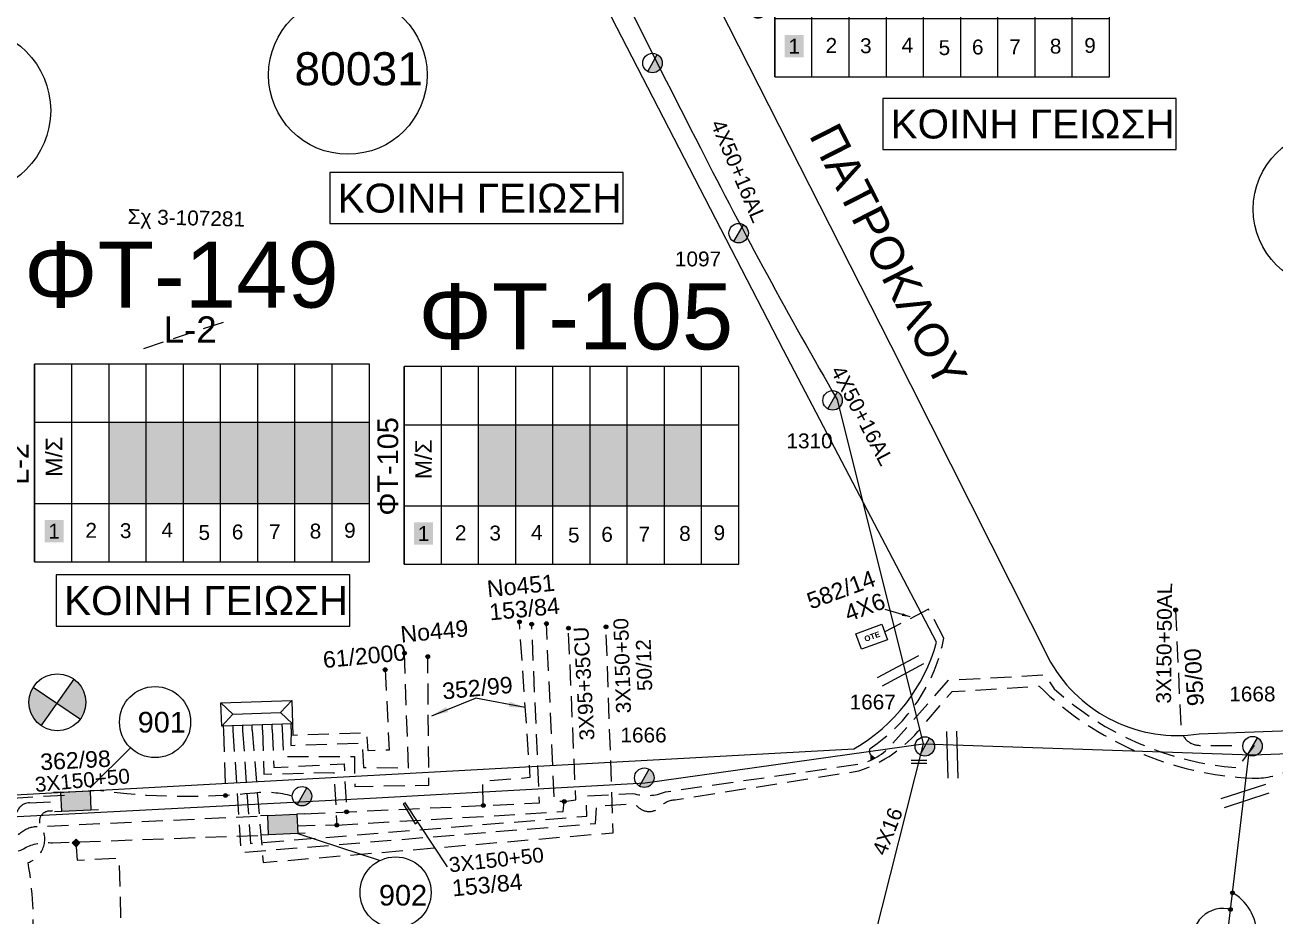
# Model space of a CAD drawing. Header units: millimetres. Extents: x 5010 to 7184, y -101 to 935.
# Drawn here: x 6758.4 to 6909.7, y 412.9 to 520.7 of the extents above; entities that cross this region are included whole.
import ezdxf
from ezdxf.enums import TextEntityAlignment as Align

# ---------------------------------------------------------------- set-up
doc = ezdxf.new("R2010")
doc.units = ezdxf.units.MM
doc.linetypes.add('DASHED', pattern=[19.05, 12.7, -6.35])
for name, color, linetype in [('Link Box 4 Διευθύνσεων', 7, 'Continuous'), ('Pillar OTE', 7, 'Continuous'), ('Ασφαλειοκιβώτια Χ.Τ 9 αναχωρήσεων', 7, 'Continuous'), ('Γέφυρες Εναερίου Δικτύου', 7, 'Continuous'), ('Γυμνά εναέρια ΧΤ και ΦΟΠ (3Φ)   4x50+16AL', 7, 'Continuous'), ('Εναέρια παροχή ΧΤ 4x16', 7, 'SYN_LINE'), ('Επιγραφές - Σχήματα', 7, 'Continuous'), ('Καλώδια ΧΤ   3x150+50AL', 7, 'DASHED'), ('Καλώδια ΧΤ   3x150+50CU', 7, 'DASHED'), ('Καλώδια ΧΤ   3x150AL+50CU', 7, 'DASHED'), ('Καλώδια ΧΤ   3x95+35CU', 7, 'DASHED'), ('Μηχανική τομή', 7, 'Continuous'), ('Στύλος ΦΜ', 7, 'Continuous'), ('Στύλος ΦΜ @ 1', 7, 'Continuous'), ('Συνδέσεις', 7, 'Continuous'), ('Τομή', 7, 'Continuous'), ('Υποσταθμός πόλεως', 7, 'Continuous'), ('Υπόβαθρο ΔΕΗ', 7, 'Continuous'), ('Υπόγεια καλώδια Παροχών ΧΤ   4x6', 7, 'DASHED')]:
    doc.layers.add(name, color=color, linetype=linetype)
doc.styles.get("Standard").update_dxf_attribs({"font": 'arial.ttf'})
doc.linetypes.add('SYN_LINE', pattern='A,0.5,-0.0001,["/\\/\\/\\/",Standard,S=0.1,R=0,X=0,Y=-0.05],-0.25', length=0.7501)
doc.dimstyles.new('ISO-25', dxfattribs={"dimtxt": 2.5, "dimasz": 2.5, "dimexe": 1.25, "dimexo": 0.625, "dimtad": 1, "dimtxsty": 'Standard', "dimcen": 2.5, "dimaunit": 2, "dimazin": 0, "dimtfac": 1, "dimtmove": 0, "dimatfit": 3, "dimfxl": 1, "dimarcsym": 0})

# ---------------------------------------------------------------- blocks, each defined once
blk = doc.blocks.new('ΑΣΦΑΛΕΙΟΚΙΒΩΤΙΟ ΥΠΟΣΤΑΘΜΟΥ 9 ΑΝΑΧΩΡΗΣΕΩΝ')
at = {"layer": 'Ασφαλειοκιβώτια Χ.Τ 9 αναχωρήσεων', "ltscale": 40}
for p, q in [((-23.8, 40.36), (24.02, 40.36)), ((-9.72, 40.36), (-9.72, -40.64)), ((9.94, 40.36), (9.94, -40.64)), ((-23.8, 31.36), (24.02, 31.36)), ((-23.8, 22.36), (24.02, 22.36)), ((-23.8, 13.36), (24.02, 13.36)), ((-23.8, 4.36), (24.02, 4.36)), ((-23.8, -4.64), (24.02, -4.64)), ((-23.8, -13.64), (24.02, -13.64)), ((-23.8, -22.64), (24.02, -22.64)), ((-23.8, -31.64), (24.02, -31.64))]:
    blk.add_line(p, q, dxfattribs=at)
at = {"layer": 'Ασφαλειοκιβώτια Χ.Τ 9 αναχωρήσεων'}
blk.add_lwpolyline([(-23.8, -40.64), (24.02, -40.64), (24.02, 40.36), (-23.8, 40.36)], close=True, dxfattribs=at)
for s, p in [('1', (-18.22, 37.06)), ('2', (-18.02, 28.07)), ('3', (-18.09, 19.73)), ('4', (-17.94, 9.66)), ('5', (-18.55, 0.71)), ('6', (-18.4, -7.35)), ('7', (-18.34, -16.37)), ('8', (-18.19, -26.2)), ('9', (-18.02, -34.53))]:
    blk.add_text(s, height=3.6, rotation=270, dxfattribs=at).set_placement(p)
at = {"layer": 'Ασφαλειοκιβώτια Χ.Τ 9 αναχωρήσεων', "ltscale": 40}
for tag, height, p in [('ΟΝΟΜΑ', 5, (-0.16, 44.31)), ('ΚΕΙΜΕΝΟ 1', 2, (17.06, 35.59)), ('ΚΕΙΜΕΝΟ 2', 2, (17.06, 26.88)), ('ΚΕΙΜΕΝΟ 3', 2, (17.06, 17.69)), ('ΚΕΙΜΕΝΟ 4', 2, (17.06, 8.71)), ('ΚΕΙΜΕΝΟ 5', 2, (17.06, -0.13)), ('ΚΕΙΜΕΝΟ 6', 2, (17.06, -9.05)), ('ΚΕΙΜΕΝΟ 7', 2, (17.06, -18.13)), ('ΚΕΙΜΕΝΟ 8', 2, (17.06, -26.85)), ('ΚΕΙΜΕΝΟ 9', 2, (17.06, -35.99)), ('ΣΧ', 2, (-0.1, -42.64))]:
    blk.add_attdef(tag, text='', height=height, dxfattribs=at).set_placement(p, align=Align.MIDDLE_CENTER)
blk = doc.blocks.new('LINK BOX 4 ΑΝΑΧΩΡΗΣΕΩΝ')
at = {"layer": 'Link Box 4 Διευθύνσεων', "ltscale": 40}
blk.add_hatch(color=256, dxfattribs=at).paths.add_polyline_path([(-3.54, 0), (-3.54, -4.67), (3.54, -4.67), (3.54, 0)])
for p, q in [((-3.54, 0), (-5.33, 0)), ((5.33, 0), (3.54, 0)), ((-3.54, -4.67), (-5.33, -4.67)), ((5.33, -4.67), (3.54, -4.67))]:
    blk.add_line(p, q, dxfattribs=at)
blk.add_lwpolyline([(-3.54, -4.67), (-3.54, 0), (3.54, 0), (3.54, -4.67)], close=True, dxfattribs=at)
blk = doc.blocks.new('ΥΠΟΣΤΑΘΜΟΣ ΠΟΛΕΩΣ 8 ΑΝΑΧΩΡΗΣΕΩΝ')
at = {"layer": 'Υποσταθμός πόλεως', "linetype": 'Continuous', "ltscale": 40}
for p, q in [((-8.18, -2.82), (-8.18, -4)), ((-5.9, -2.82), (-5.9, -4)), ((-3.55, -2.82), (-3.55, -4)), ((-1.28, -2.82), (-1.28, -4)), ((1.23, -2.82), (1.23, -4)), ((3.56, -2.82), (3.56, -4)), ((6.03, -2.82), (6.03, -4)), ((8.16, -2.82), (8.16, -4))]:
    blk.add_line(p, q, dxfattribs=at)
blk.add_lwpolyline([(-8.57, 2.82), (8.57, 2.82), (8.57, -2.82), (-8.57, -2.82)], close=True, dxfattribs=at)
for points in [[(-5.75, 0), (-8.57, 2.82)], [(5.75, 0), (8.57, 2.82)], [(-8.57, -2.82), (-5.75, 0)], [(-5.75, 0), (5.75, 0)], [(8.57, -2.82), (5.75, 0)]]:
    blk.add_lwpolyline(points, dxfattribs=at)
at = {"layer": 'Υποσταθμός πόλεως', "linetype": 'SYN_LINE', "ltscale": 40, "flags": 1}
for tag, p in [('ΜΕΤΑΣΧΗΜΑΤΙΣΜΟΣ', (9.59, 1.44)), ('ΙΣΧΥΣ', (9.57, -1.35)), ('ΑΡΙΘΜΟΣ', (9.69, -4.07))]:
    blk.add_attdef(tag, p, '', height=1.8, dxfattribs=at)
blk = doc.blocks.new('ΥΠΑΡΧΩΝ ΤΣΙΜΕΝΤΕΝΙΟΣ ΣΤΥΛΟΣ')
at = {"layer": 'Στύλος ΦΜ'}
blk.add_hatch(color=256, dxfattribs=at).paths.add_polyline_path([(-1.29, -2.28, 0.574793), (2.62, 0, 0.268822), (1.3, 2.27)])
blk.add_line((-1.29, -2.28), (1.3, 2.27), dxfattribs=at)
blk.add_circle((0, 0), 2.62, dxfattribs=at)
at = {"layer": 'Στύλος ΦΜ', "flags": 4}
for tag, p in [('ΑΡΙΘΜΟΣ', (-4.68, 8.05)), ('ΤΥΠΟΣ', (-4.91, 3.03))]:
    blk.add_attdef(tag, p, '', height=4, dxfattribs=at)
blk = doc.blocks.new('ΤΟΜΗ')
at = {"layer": 'Τομή', "ltscale": 40}
for p, q in [((-5.68, 0), (5.68, 0)), ((5.68, -2.33), (-5.68, -2.33))]:
    blk.add_line(p, q, dxfattribs=at)
blk = doc.blocks.new('_ΣΥΝΔΕΣΗ')
at = {"layer": 'Συνδέσεις', "linetype": 'SYN_LINE', "ltscale": 40}
blk.add_hatch(color=256, dxfattribs=at).paths.add_polyline_path([(0.5, -0.01, 1), (-0.5, -0.01, 1)])
at = {"layer": 'Συνδέσεις'}
blk.add_circle((0, -0.01), 0.5, dxfattribs=at)
blk = doc.blocks.new('ΜΗΧΑΝΙΚΗ ΤΟΜΗ')
at = {"layer": 'Μηχανική τομή', "ltscale": 40}
for p, q in [((-1.89, 0.78), (1.89, 0.78)), ((1.89, 0), (-1.89, 0))]:
    blk.add_line(p, q, dxfattribs=at)
blk = doc.blocks.new('TSONTA XT1')
at = {"ltscale": 40}
h = blk.add_hatch(color=256, dxfattribs=at)
h.dxf.hatch_style = 1
h.paths.add_polyline_path([(595.96, 2487.66), (597.07, 2488.77), (595.96, 2489.87), (594.85, 2488.77)])
blk.add_lwpolyline([(594.85, 2488.77), (595.96, 2489.87), (597.07, 2488.77), (595.96, 2487.66)], close=True, dxfattribs=at)
blk = doc.blocks.new('PILLAR ΟΤΕ')
at = {"layer": 'Pillar OTE', "ltscale": 40}
blk.add_lwpolyline([(-3.31, 2.02), (3.39, 2.02), (3.39, -1.99), (-3.31, -1.99)], close=True, dxfattribs=at)
at = {"layer": 'Pillar OTE', "insert": (-1.81, 0.71), "char_height": 1.3575, "width": 109.961, "attachment_point": 1}
blk.add_mtext('{\\fArial|b1|i0|c161|p34;OTE}', dxfattribs=at)

msp = doc.modelspace()

# ---------------------------------------------------------------- hatches: boundary and pattern name
at = {"linetype": 'Continuous', "ltscale": 0.05}
h = msp.add_hatch(color=27, dxfattribs=at)
h.dxf.hatch_style = 1
h.paths.add_polyline_path([(6805.47, 457.82), (6807.77, 457.82), (6807.77, 460.53), (6805.47, 460.53)])
at = {"layer": 'Pillar OTE', "ltscale": 40}
h = msp.add_hatch(color=256, dxfattribs=at)
h.dxf.hatch_style = 1
h.paths.add_polyline_path([(6861.23, 431.99), (6860.79, 432.35), (6860.79, 431.77)])
at = {"layer": 'Ασφαλειοκιβώτια Χ.Τ 9 αναχωρήσεων'}
for color, points in [(1, [(6850.33, 516.8), (6852.63, 516.8), (6852.63, 519.51), (6850.33, 519.51)]), (173, [(6768.57, 472.64), (6768.57, 462.81), (6773.07, 462.81), (6773.07, 472.64)]), (6, [(6773.07, 472.64), (6773.07, 462.81), (6777.57, 462.81), (6777.57, 472.64)]), (27, [(6777.57, 472.64), (6777.57, 462.81), (6782.07, 462.81), (6782.07, 472.64)]), (1, [(6782.07, 472.64), (6782.07, 462.81), (6786.57, 462.81), (6786.57, 472.64)]), (133, [(6786.57, 472.64), (6786.57, 462.81), (6791.07, 462.81), (6791.07, 472.64)]), (151, [(6791.07, 472.64), (6791.07, 462.81), (6795.57, 462.81), (6795.57, 472.64)]), (30, [(6795.57, 472.64), (6795.57, 462.81), (6800.07, 462.81), (6800.07, 472.64)]), (62, [(6813.27, 472.35), (6813.27, 462.52), (6817.77, 462.52), (6817.77, 472.35)]), (151, [(6817.77, 472.35), (6817.77, 462.52), (6822.27, 462.52), (6822.27, 472.35)]), (2, [(6822.27, 472.35), (6822.27, 462.52), (6826.77, 462.52), (6826.77, 472.35)]), (6, [(6826.77, 472.35), (6826.77, 462.52), (6831.27, 462.52), (6831.27, 472.35)]), (133, [(6831.27, 472.35), (6831.27, 462.52), (6835.77, 462.52), (6835.77, 472.35)]), (1, [(6835.77, 472.35), (6835.77, 462.52), (6840.27, 462.52), (6840.27, 472.35)]), (85, [(6760.77, 458.11), (6763.07, 458.11), (6763.07, 460.82), (6760.77, 460.82)]), (30, [(6805.47, 457.82), (6807.77, 457.82), (6807.77, 460.53), (6805.47, 460.53)])]:
    msp.add_hatch(color=color, dxfattribs=at).paths.add_polyline_path(points)
at = {"layer": 'Επιγραφές - Σχήματα'}
h = msp.add_hatch(color=1, dxfattribs=at)
h.paths.add_polyline_path([(6764.36, 441.54), (6762.28, 438.63), (6765.11, 436.71, 0.158648), (6765.77, 438.75, 0.239646)])
h.paths.add_polyline_path([(6762.28, 438.63), (6759.4, 440.58, 0.140748), (6758.87, 438.75, 0.245453), (6760.35, 435.91)])

# ---------------------------------------------------------------- linework, layer by layer
at = {"layer": 'Pillar OTE', "ltscale": 40}
msp.add_lwpolyline([(6860.79, 431.77), (6860.79, 432.35), (6861.23, 431.99), (6860.79, 431.77)], dxfattribs=at)
at = {"layer": 'Γέφυρες Εναερίου Δικτύου', "color": 7, "linetype": 'DASHED', "ltscale": 0.2}
msp.add_line((6790.77, 436.14), (6790.81, 434.75), dxfattribs=at)
at = {"layer": 'Γέφυρες Εναερίου Δικτύου', "color": 133, "linetype": 'DASHED', "ltscale": 0.2, "flags": 128}
for points in [[(6813.86, 426.26), (6813.8, 429.2), (6819.53, 429.67), (6818.23, 448.47)], [(6788.29, 435.47), (6788.51, 430.86), (6797.01, 431.29), (6797.32, 425.48)]]:
    msp.add_lwpolyline(points, dxfattribs=at)
at = {"layer": 'Γέφυρες Εναερίου Δικτύου', "color": 2, "linetype": 'DASHED', "ltscale": 0.2, "flags": 128}
msp.add_lwpolyline([(6790.59, 435.54), (6790.57, 433.53), (6799.21, 433.82), (6799.35, 430.86), (6804.8, 430.82), (6804.32, 444.7)], dxfattribs=at)
at = {"layer": 'Γέφυρες Εναερίου Δικτύου', "color": 1, "linetype": 'DASHED', "ltscale": 0.2, "flags": 128}
msp.add_lwpolyline([(6789.52, 435.51), (6789.66, 432.2), (6798.26, 432.2), (6798.3, 428.57), (6807.28, 428.72), (6807.14, 444.27)], dxfattribs=at)
at = {"layer": 'Γέφυρες Εναερίου Δικτύου', "color": 7, "linetype": 'DASHED', "ltscale": 0.2, "flags": 128}
msp.add_lwpolyline([(6801.98, 442.7), (6802.46, 432.96), (6799.93, 432.87), (6799.78, 435.02), (6790.81, 434.75)], dxfattribs=at)
at = {"layer": 'Γέφυρες Εναερίου Δικτύου', "color": 30, "linetype": 'DASHED', "ltscale": 0.2, "flags": 128}
msp.add_lwpolyline([(6782.42, 435.28), (6782.66, 427.48)], dxfattribs=at)
at = {"layer": 'Γέφυρες Εναερίου Δικτύου', "color": 6, "linetype": 'DASHED', "ltscale": 0.2, "flags": 128}
msp.add_lwpolyline([(6787.12, 435.43), (6787.32, 430.05), (6795.77, 430.26), (6796.14, 423.89), (6791.38, 423.77)], dxfattribs=at)
at = {"layer": 'Γέφυρες Εναερίου Δικτύου', "color": 30, "linetype": 'DASHED', "ltscale": 0.2, "flags": 128}
msp.add_lwpolyline([(6790.72, 427.4, 0.093678), (6786.21, 427.77, -0.061014), (6767.18, 428.08, 73.580619)], format="xyb", dxfattribs=at)
at = {"layer": 'Γέφυρες Εναερίου Δικτύου', "color": 27, "linetype": 'DASHED', "ltscale": 0.2, "flags": 128}
msp.add_lwpolyline([(6767.9, 404.15, 0.280324), (6768.66, 408.66, 0.291078), (6766.99, 409.54), (6759.31, 409.17, 0.060079), (6758.77, 419.36, 0.480847), (6760.36, 423.74, -0.749581), (6761.96, 425.5, -4.060911)], format="xyb", dxfattribs=at)
at = {"layer": 'Γυμνά εναέρια ΧΤ και ΦΟΠ (3Φ)   4x50+16AL', "color": 1, "flags": 128}
msp.add_lwpolyline([(6814.23, 545.82), (6819.55, 544.65, -0.229998), (6821.46, 543.16, 0.003991), (6840.12, 505.85, 0.012738), (6856.66, 475.4), (6867.08, 433.71)], format="xyb", dxfattribs=at)
at = {"layer": 'Γυμνά εναέρια ΧΤ και ΦΟΠ (3Φ)   4x50+16AL', "color": 62, "flags": 128}
msp.add_lwpolyline([(6867.08, 433.71), (6906.91, 432.41), (6974.19, 434.81), (7010.63, 437.27)], dxfattribs=at)
at = {"layer": 'Γυμνά εναέρια ΧΤ και ΦΟΠ (3Φ)   4x50+16AL', "color": 2, "linetype": 'Continuous', "flags": 128}
msp.add_lwpolyline([(6906.46, 432.37), (6903.88, 410.57), (6905.09, 366.79), (6906.55, 333.31)], dxfattribs=at)
at = {"layer": 'Εναέρια παροχή ΧΤ 4x16', "color": 27, "linetype": 'Continuous', "flags": 128}
msp.add_lwpolyline([(6756.74, 424.9), (6800.95, 427.18), (6833.46, 429.02), (6867.08, 433.71), (6861.08, 409.92)], dxfattribs=at)
at = {"layer": 'Επιγραφές - Σχήματα', "linetype": 'Continuous', "ltscale": 0.2}
for p, q in [((6766.27, 428.41), (6771.15, 433.22)), ((6791.42, 422.87), (6801.38, 419.62))]:
    msp.add_line(p, q, dxfattribs=at)
at = {"layer": 'Επιγραφές - Σχήματα', "color": 190}
for points in [[(6862.2, 505.67), (6897.71, 505.67), (6897.71, 511.84), (6862.2, 511.84)], [(6795.28, 496.7), (6830.79, 496.7), (6830.79, 502.87), (6795.28, 502.87)], [(6762.18, 447.98), (6797.69, 447.98), (6797.69, 454.16), (6762.18, 454.16)]]:
    msp.add_lwpolyline(points, close=True, dxfattribs=at)
at = {"layer": 'Επιγραφές - Σχήματα', "color": 1}
for points in [[(6759.4, 440.58), (6765.11, 436.71)], [(6760.35, 435.91), (6764.36, 441.54)]]:
    msp.add_lwpolyline(points, dxfattribs=at)
at = {"layer": 'Επιγραφές - Σχήματα', "linetype": 'Continuous', "ltscale": 0.2}
msp.add_lwpolyline([(6809.52, 418.82), (6804.4, 426.58), (6804.16, 426.45), (6805.61, 424.05), (6805.93, 424.27)], dxfattribs=at)
for centre, radius in [((6797.47, 514.68), 9.6), ((6916.62, 498.44), 9.6), ((6774.14, 436.35), 4.3), ((6803.24, 415.74), 4.3)]:
    msp.add_circle(centre, radius, dxfattribs=at)
at = {"layer": 'Επιγραφές - Σχήματα', "color": 202}
msp.add_circle((6751.42, 510.37), 10.09, dxfattribs=at)
at = {"layer": 'Επιγραφές - Σχήματα', "color": 1}
msp.add_circle((6762.32, 438.75), 3.45, dxfattribs=at)
at = {"layer": 'Επιγραφές - Σχήματα', "linetype": 'Continuous', "ltscale": 0.2}
for centre, radius, start, end in [((6901.7, 410.71), 5.72, 294.0869, 62.5296), ((6903.36, 410.15), 3.66, 73.3077, 254.705)]:
    msp.add_arc(centre, radius, start, end, dxfattribs=at)
at = {"layer": 'Καλώδια ΧΤ   3x150+50AL', "color": 151, "linetype": 'DASHED', "ltscale": 0.2, "flags": 128}
for points in [[(6897.62, 449.92), (6898.26, 435.72, 0.414357), (6900.64, 433.54), (6905.77, 433.54)], [(6784.74, 435.35), (6785.68, 421.66), (6826.37, 424.97), (6826.32, 427.42), (6831.96, 427.72, 0.17183), (6835.89, 427.91), (6858.88, 431.21, 0.178244), (6863.18, 433.53), (6870.16, 441.42), (6881.81, 442.07), (6882.94, 440.38, 0.166459), (6905.06, 430.84)]]:
    msp.add_lwpolyline(points, format="xyb", dxfattribs=at)
at = {"layer": 'Καλώδια ΧΤ   3x150+50AL', "color": 27, "linetype": 'DASHED', "ltscale": 0.2, "flags": 128}
msp.add_lwpolyline([(6785.87, 435.39), (6787.23, 419.37), (6829.58, 422.96), (6828.71, 447.9)], dxfattribs=at)
at = {"layer": 'Καλώδια ΧΤ   3x150+50AL', "color": 6, "linetype": 'DASHED', "ltscale": 0.2, "flags": 128}
msp.add_lwpolyline([(6796.14, 423.89), (6823.53, 425.52), (6823.66, 426.76), (6822.47, 426.71), (6821.5, 448.27)], dxfattribs=at)
at = {"layer": 'Καλώδια ΧΤ   3x150+50AL', "color": 62, "linetype": 'DASHED', "ltscale": 0.2, "flags": 128}
for points in [[(6783.56, 435.32), (6784.55, 420.57), (6827.43, 424.08), (6827.58, 426.21), (6831.51, 426.46, -0.208767), (6832.6, 426.06, 0.420678), (6835.34, 426.16, -0.204945), (6837.08, 426.96), (6859.31, 430.45, 0.138726), (6866.83, 435.65), (6870.6, 440.06), (6881.1, 440.7)], [(6906.89, 429.57, 0.118647), (6911.19, 430.44, -0.19205), (6913.89, 431.16), (6941.77, 432.44, 0.191233), (6944.23, 433.55), (6945.82, 435.62)]]:
    msp.add_lwpolyline(points, format="xyb", dxfattribs=at)
at = {"layer": 'Καλώδια ΧΤ   3x150+50AL', "color": 151, "linetype": 'DASHED', "ltscale": 0.2, "flags": 128}
msp.add_lwpolyline([(6907, 433.54), (6907.14, 433.54), (6905.06, 430.84)], dxfattribs=at)
at = {"layer": 'Καλώδια ΧΤ   3x150+50AL', "color": 62, "linetype": 'DASHED', "ltscale": 0.2}
msp.add_arc((6908.67, 469.14), 39.61, 225.8889, 267.4315, dxfattribs=at)
at = {"layer": 'Καλώδια ΧΤ   3x150+50CU', "color": 27, "linetype": 'DASHED', "ltscale": 0.2}
msp.add_line((6758.96, 426.58), (6762.8, 426.74), dxfattribs=at)
at = {"layer": 'Καλώδια ΧΤ   3x150+50CU', "color": 1, "linetype": 'DASHED', "ltscale": 0.2, "flags": 128}
msp.add_lwpolyline([(6732.24, 464.51), (6737.05, 454.08, 0.178329), (6738.03, 453.06, -0.181029), (6738.81, 452.24), (6752.17, 427.16, 0.782738), (6758.55, 421.23, -0.131168), (6761.72, 421.74), (6786.99, 422.66)], format="xyb", dxfattribs=at)
at = {"layer": 'Καλώδια ΧΤ   3x150+50CU', "color": 27, "linetype": 'DASHED', "ltscale": 0.2, "flags": 128}
msp.add_lwpolyline([(6763.17, 427.48), (6756.92, 427.11), (6742.5, 455.06)], dxfattribs=at)
at = {"layer": 'Καλώδια ΧΤ   3x150+50CU', "color": 133, "linetype": 'DASHED', "ltscale": 0.2, "flags": 128}
msp.add_lwpolyline([(6792.2, 425.24), (6820.66, 426.58), (6819.71, 448.2)], dxfattribs=at)
at = {"layer": 'Καλώδια ΧΤ   3x150+50CU', "color": 85, "linetype": 'DASHED', "ltscale": 0.2, "flags": 128}
msp.add_lwpolyline([(6757.6, 422.72, -0.173), (6759.56, 423.7), (6786.88, 424.99)], format="xyb", dxfattribs=at)
at = {"layer": 'Καλώδια ΧΤ   3x150+50CU', "color": 1, "linetype": 'DASHED', "ltscale": 0.2, "flags": 128}
msp.add_lwpolyline([(6764.58, 421.27), (6764.7, 419.63), (6769.76, 419.91), (6770.14, 407.06)], dxfattribs=at)
at = {"layer": 'Καλώδια ΧΤ   3x150+50CU', "color": 27, "linetype": 'DASHED', "ltscale": 0.2}
msp.add_arc((6759.03, 424.85), 1.74, 92.2863, 177.3698, dxfattribs=at)
at = {"layer": 'Καλώδια ΧΤ   3x95+35CU', "color": 6, "linetype": 'DASHED', "ltscale": 0.2, "flags": 128}
msp.add_lwpolyline([(6823.66, 426.76), (6825.05, 426.95), (6824.16, 447.72)], dxfattribs=at)
at = {"layer": 'Υπόβαθρο ΔΕΗ', "flags": 128}
for points in [[(6956.94, 517.1), (6932.27, 571.29), (6832.6, 551.72), (6831.28, 544.75), (6863.14, 482), (6882.49, 443.62, 0.308277), (6900.47, 434.92), (6981.21, 437.87), (7038.98, 439.69)], [(6956.94, 517.1), (6932.27, 571.29), (6832.6, 551.72), (6831.28, 544.75), (6863.14, 482), (6882.49, 443.62, 0.308277), (6900.47, 434.92), (6981.21, 437.87), (7038.98, 439.69)], [(6707.67, 527.88), (6713.53, 511.65), (6757.23, 427.56), (6858.69, 433.1, 0.197116), (6868.71, 446.03), (6850.2, 481.38), (6818.63, 542.48), (6802.69, 546.69), (6707.67, 527.88)], [(6707.67, 527.88), (6713.53, 511.65), (6757.23, 427.56), (6858.69, 433.1, 0.197116), (6868.71, 446.03), (6850.2, 481.38), (6818.63, 542.48), (6802.69, 546.69), (6707.67, 527.88)]]:
    msp.add_lwpolyline(points, format="xyb", dxfattribs=at)
at = {"layer": 'Υπόγεια καλώδια Παροχών ΧΤ   4x6', "color": 1, "linetype": 'DASHED', "ltscale": 0.2}
msp.add_line((6772.77, 481.57), (6782.75, 484.89), dxfattribs=at)
at = {"layer": 'Υπόγεια καλώδια Παροχών ΧΤ   4x6', "color": 151, "linetype": 'DASHED', "ltscale": 0.2}
msp.add_lwpolyline([(6860.79, 432.35, -0.386799), (6860.67, 433.17, 0.200494), (6869.59, 446.5), (6867.74, 450.04), (6862.36, 447.22)], format="xyb", dxfattribs=at)

# ---------------------------------------------------------------- block references
at = {"layer": 'Link Box 4 Διευθύνσεων', "xscale": 0.4999999999999837, "yscale": 0.4999999999999837, "zscale": 0.4999999999999837, "rotation": 2.703101995514497}
for p in [(6764.51, 427.95), (6789.54, 425.12)]:
    msp.add_blockref('LINK BOX 4 ΑΝΑΧΩΡΗΣΕΩΝ', p, dxfattribs=at)
at = {"layer": 'Pillar OTE', "xscale": 0.4999999999999999, "yscale": 0.4999999999999999, "zscale": 0.4999999999999999, "rotation": 20.0552104114442}
msp.add_blockref('PILLAR ΟΤΕ', (6860.85, 446.67), dxfattribs=at)
at = {"layer": 'Ασφαλειοκιβώτια Χ.Τ 9 αναχωρήσεων', "xscale": 0.5, "yscale": 0.5, "zscale": 0.5, "rotation": 90}
for p, values in [((6869.31, 526.36), {'ΟΝΟΜΑ': 'ΦΤ-59'}), ((6779.75, 467.67), {'ΟΝΟΜΑ': 'L-2'}), ((6824.46, 467.38), {'ΟΝΟΜΑ': 'ΦΤ-105'})]:
    msp.add_blockref('ΑΣΦΑΛΕΙΟΚΙΒΩΤΙΟ ΥΠΟΣΤΑΘΜΟΥ 9 ΑΝΑΧΩΡΗΣΕΩΝ', p, dxfattribs=at).add_auto_attribs(values)
at = {"layer": 'Μηχανική τομή', "xscale": 0.5000000000003583, "yscale": 0.5000000000003583, "zscale": 0.5000000000003583, "rotation": 359.9424581946939}
msp.add_blockref('ΜΗΧΑΝΙΚΗ ΤΟΜΗ', (6866.58, 431.36), dxfattribs=at)
at = {"layer": 'Στύλος ΦΜ @ 1', "ltscale": 40, "xscale": 0.4499999999998181, "yscale": 0.4499999999998181, "zscale": 0.4499999999998181}
for p in [(6834.33, 516.12), (6834.33, 516.12), (6791.92, 427.38), (6791.92, 427.38)]:
    msp.add_blockref('ΥΠΑΡΧΩΝ ΤΣΙΜΕΝΤΕΝΙΟΣ ΣΤΥΛΟΣ', p, dxfattribs=at)
at = {"layer": 'Στύλος ΦΜ @ 1', "ltscale": 40}
ref = msp.add_blockref('ΥΠΑΡΧΩΝ ΤΣΙΜΕΝΤΕΝΙΟΣ ΣΤΥΛΟΣ', (6844.76, 495.53), dxfattribs=dict(at, xscale=0.4499999999998181, yscale=0.4499999999998181, zscale=0.4499999999998181))
ref.add_attrib('ΤΥΠΟΣ', '1097', (6837.04, 491.51), dxfattribs={"layer": 'Στύλος ΦΜ', "height": 1.8, "flags": 4})
ref = msp.add_blockref('ΥΠΑΡΧΩΝ ΤΣΙΜΕΝΤΕΝΙΟΣ ΣΤΥΛΟΣ', (6844.76, 495.53), dxfattribs=dict(at, xscale=0.4499999999998181, yscale=0.4499999999998181, zscale=0.4499999999998181))
ref.add_attrib('ΤΥΠΟΣ', '1097', (6837.04, 491.51), dxfattribs={"layer": 'Στύλος ΦΜ', "height": 1.8, "flags": 4})
ref = msp.add_blockref('ΥΠΑΡΧΩΝ ΤΣΙΜΕΝΤΕΝΙΟΣ ΣΤΥΛΟΣ', (6856.12, 475.29), dxfattribs=dict(at, xscale=0.4499999999998181, yscale=0.4499999999998181, zscale=0.4499999999998181))
ref.add_attrib('ΤΥΠΟΣ', '1310', (6850.54, 469.49), dxfattribs={"layer": 'Στύλος ΦΜ', "height": 1.8, "flags": 4})
ref = msp.add_blockref('ΥΠΑΡΧΩΝ ΤΣΙΜΕΝΤΕΝΙΟΣ ΣΤΥΛΟΣ', (6856.12, 475.29), dxfattribs=dict(at, xscale=0.4499999999998181, yscale=0.4499999999998181, zscale=0.4499999999998181))
ref.add_attrib('ΤΥΠΟΣ', '1310', (6850.54, 469.49), dxfattribs={"layer": 'Στύλος ΦΜ', "height": 1.8, "flags": 4})
ref = msp.add_blockref('ΥΠΑΡΧΩΝ ΤΣΙΜΕΝΤΕΝΙΟΣ ΣΤΥΛΟΣ', (6906.94, 433.44), dxfattribs=dict(at, xscale=0.4499999999998181, yscale=0.4499999999998181, zscale=0.4499999999998181))
ref.add_attrib('ΤΥΠΟΣ', '1668', (6904.12, 438.86), dxfattribs={"layer": 'Στύλος ΦΜ', "height": 1.8, "flags": 4})
ref = msp.add_blockref('ΥΠΑΡΧΩΝ ΤΣΙΜΕΝΤΕΝΙΟΣ ΣΤΥΛΟΣ', (6906.94, 433.44), dxfattribs=dict(at, xscale=0.4499999999998181, yscale=0.4499999999998181, zscale=0.4499999999998181))
ref.add_attrib('ΤΥΠΟΣ', '1668', (6904.12, 438.86), dxfattribs={"layer": 'Στύλος ΦΜ', "height": 1.8, "flags": 4})
ref = msp.add_blockref('ΥΠΑΡΧΩΝ ΤΣΙΜΕΝΤΕΝΙΟΣ ΣΤΥΛΟΣ', (6867.28, 433.41), dxfattribs=dict(at, xscale=0.4499999999998181, yscale=0.4499999999998181, zscale=0.4499999999998181))
ref.add_attrib('ΤΥΠΟΣ', '1667', (6858.18, 437.88), dxfattribs={"layer": 'Στύλος ΦΜ', "height": 1.8, "flags": 4})
ref = msp.add_blockref('ΥΠΑΡΧΩΝ ΤΣΙΜΕΝΤΕΝΙΟΣ ΣΤΥΛΟΣ', (6833.34, 429.62), dxfattribs=dict(at, xscale=0.4499999999998181, yscale=0.4499999999998181, zscale=0.4499999999998181))
ref.add_attrib('ΤΥΠΟΣ', '1666', (6830.45, 433.89), dxfattribs={"layer": 'Στύλος ΦΜ', "height": 1.8, "flags": 4})
ref = msp.add_blockref('ΥΠΑΡΧΩΝ ΤΣΙΜΕΝΤΕΝΙΟΣ ΣΤΥΛΟΣ', (6833.34, 429.62), dxfattribs=dict(at, xscale=0.4499999999998181, yscale=0.4499999999998181, zscale=0.4499999999998181))
ref.add_attrib('ΤΥΠΟΣ', '1666', (6830.45, 433.89), dxfattribs={"layer": 'Στύλος ΦΜ', "height": 1.8, "flags": 4})
at = {"layer": 'Συνδέσεις'}
for name, p, xscale, yscale, zscale in [('_ΣΥΝΔΕΣΗ', (6897.63, 449.93), 0.4500000000000455, 0.4500000000000455, 0.4500000000000455), ('_ΣΥΝΔΕΣΗ', (6818.23, 448.48), 0.4500000000000455, 0.4500000000000455, 0.4500000000000455), ('_ΣΥΝΔΕΣΗ', (6819.71, 448.21), 0.4500000000000455, 0.4500000000000455, 0.4500000000000455), ('_ΣΥΝΔΕΣΗ', (6821.5, 448.27), 0.4500000000000455, 0.4500000000000455, 0.4500000000000455), ('_ΣΥΝΔΕΣΗ', (6824.16, 447.73), 0.4500000000000455, 0.4500000000000455, 0.4500000000000455), ('_ΣΥΝΔΕΣΗ', (6828.71, 447.89), 0.4500000000000455, 0.4500000000000455, 0.4500000000000455), ('_ΣΥΝΔΕΣΗ', (6804.32, 444.71), 0.4500000000000455, 0.4500000000000455, 0.4500000000000455), ('_ΣΥΝΔΕΣΗ', (6807.14, 444.28), 0.4500000000000455, 0.4500000000000455, 0.4500000000000455), ('_ΣΥΝΔΕΣΗ', (6801.98, 442.7), 0.4500000000000455, 0.4500000000000455, 0.4500000000000455), ('_ΣΥΝΔΕΣΗ', (6782.66, 427.48), 0.4500000000000455, 0.4500000000000455, 0.4500000000000455), ('_ΣΥΝΔΕΣΗ', (6823.66, 426.76), 0.4500000000000455, 0.4500000000000455, 0.4500000000000455), ('_ΣΥΝΔΕΣΗ', (6797.32, 425.49), 0.4500000000000455, 0.4500000000000455, 0.4500000000000455), ('_ΣΥΝΔΕΣΗ', (6813.86, 426.27), 0.4500000000000455, 0.4500000000000455, 0.4500000000000455), ('_ΣΥΝΔΕΣΗ', (6796.14, 423.89), 0.4500000000000455, 0.4500000000000455, 0.4500000000000455), ('TSONTA XT1', (6512.54, -630.8), 0.4229140244714296, 0.4229140244714296, 0.4229140244714296), ('_ΣΥΝΔΕΣΗ', (6904.5, 415.69), 0.4500000000000455, 0.4500000000000455, 0.4500000000000455), ('_ΣΥΝΔΕΣΗ', (6904.26, 413.69), 0.4500000000000455, 0.4500000000000455, 0.4500000000000455)]:
    msp.add_blockref(name, p, dxfattribs=dict(at, xscale=xscale, yscale=yscale, zscale=zscale))
at = {"layer": 'Τομή'}
for p, xscale, yscale, zscale, rotation in [((6864.07, 443.08), 0.5000000000000248, 0.5000000000000248, 0.5000000000000248, 28.19700561746854), ((6864.07, 443.08), 0.5000000000000248, 0.5000000000000248, 0.5000000000000248, 28.19700561746854), ((6871.2, 432.42), 0.4999999999999553, 0.4999999999999553, 0.4999999999999553, 271.63796580189), ((6871.2, 432.42), 0.4999999999999553, 0.4999999999999553, 0.4999999999999553, 271.63796580189), ((6906.21, 426.86), 0.4999999999999553, 0.4999999999999553, 0.4999999999999553, 198.0355952680398)]:
    msp.add_blockref('ΤΟΜΗ', p, dxfattribs=dict(at, xscale=xscale, yscale=yscale, zscale=zscale, rotation=rotation))
at = {"layer": 'Υποσταθμός πόλεως', "xscale": 0.5000000000003147, "yscale": 0.5000000000003147, "zscale": 0.5000000000003147, "rotation": 1.863161457428943}
msp.add_blockref('ΥΠΟΣΤΑΘΜΟΣ ΠΟΛΕΩΣ 8 ΑΝΑΧΩΡΗΣΕΩΝ', (6786.44, 437.41), dxfattribs=at)

# ---------------------------------------------------------------- texts
at = {"layer": 'Γυμνά εναέρια ΧΤ και ΦΟΠ (3Φ)   4x50+16AL'}
for rotation, p in [(293.0451, (6844.75, 503.05)), (297.7108, (6859.72, 473.46))]:
    msp.add_text('4X50+16AL', height=1.8, rotation=rotation, dxfattribs=at).set_placement(p, align=Align.MIDDLE)
at = {"layer": 'Εναέρια παροχή ΧΤ 4x16', "ltscale": 20}
msp.add_text('4X16', height=1.8, rotation=68.7311, dxfattribs=at).set_placement((6862.76, 423.14), align=Align.MIDDLE)
at = {"layer": 'Επιγραφές - Σχήματα', "linetype": 'Continuous', "ltscale": 0.2, "attachment_point": 1}
for s, insert, char_height, width in [('80031', (6791.01, 517.43), 4, 13.231), ('901', (6772.04, 437.59), 2.5, 4.0576), ('902', (6801.23, 416.65), 2.5, 4.0576)]:
    msp.add_mtext(s, dxfattribs=dict(at, insert=insert, char_height=char_height, width=width))
at = {"layer": 'Επιγραφές - Σχήματα', "color": 190, "char_height": 3.5, "width": 35.1311, "attachment_point": 1}
for insert in [(6863.15, 510.49), (6796.23, 501.52), (6763.14, 452.81)]:
    msp.add_mtext('KOINH ΓΕΙΩΣΗ', dxfattribs=dict(at, insert=insert))
at = {"layer": 'Επιγραφές - Σχήματα', "linetype": 'DASHED', "ltscale": 0.2, "attachment_point": 1}
for s, insert, char_height, width, rotation in [('ΠΑΤΡΟΚΛΟΥ', (6856.77, 509.23), 4, 48.5909, 296.9928), ('Μ/Σ', (6760.91, 466.04), 2, 1.6863, 90), ('Μ/Σ', (6805.62, 465.75), 2, 1.6863, 90), ('Νο451', (6814.21, 453.46), 2, 17.7581, 5.509), ('582/14', (6852.79, 451.84), 2, 17.7581, 20.253), ('153/84', (6814.49, 450.65), 2, 17.7581, 5.509), ('4Χ6', (6857.34, 450.36), 2, 17.7581, 20.253), ('Νο449', (6803.74, 447.95), 2, 17.7581, 5.509), ('61/2000', (6794.36, 444.87), 2, 17.7581, 5.509), ('95/00', (6899.07, 438.23), 2, 17.7581, 93.5804), ('352/99', (6808.8, 441.08), 2, 17.7581, 5.509), ('362/98', (6760.19, 432.52), 2, 17.7581, 2.9452), ('153/84', (6809.98, 417.24), 2, 17.7581, 5.509)]:
    msp.add_mtext(s, dxfattribs=dict(at, insert=insert, char_height=char_height, width=width, rotation=rotation))
for s, insert, char_height, width in [('ΦΤ-149', (6758.27, 494.52), 8, 24.9768), ('ΦΤ-105', (6805.99, 489.46), 8, 24.9768), ('L-2', (6775.18, 485.46), 3.178, 9.9235)]:
    msp.add_mtext(s, dxfattribs=dict(at, insert=insert, char_height=char_height, width=width))
at = {"layer": 'Καλώδια ΧΤ   3x150+50AL', "ltscale": 0.2}
for s, rotation, p in [('3X150+50AL', 89.4148, (6896.24, 445.9)), ('3X150+50', 91.7522, (6830.66, 443.18)), ('50/12', 91.7522, (6833.27, 443.25)), ('3X150+50', 5.4008, (6765.34, 429.32)), ('3X150+50', 6.3342, (6815.43, 419.69))]:
    msp.add_text(s, height=1.8, rotation=rotation, dxfattribs=at).set_placement(p, align=Align.MIDDLE)
at = {"layer": 'Καλώδια ΧΤ   3x150AL+50CU', "ltscale": 0.2}
msp.add_text('Σχ 3-107281', height=1.8, rotation=358.6652, dxfattribs=at).set_placement((6777.92, 497.13), align=Align.MIDDLE)
at = {"layer": 'Καλώδια ΧΤ   3x95+35CU', "ltscale": 0.2}
msp.add_text('3X95+35CU', height=1.8, rotation=93.1828, dxfattribs=at).set_placement((6826.04, 441.02), align=Align.MIDDLE)

# ---------------------------------------------------------------- leaders
at = {"layer": 'Επιγραφές - Σχήματα', "ltscale": 40}
for points, override in [([(6865.52, 449.09), (6862.5, 449.97)], {"dimasz": 1, "dimtad": 0}), ([(6807.62, 437.13), (6812.93, 439.24)], {"dimasz": 2, "dimtad": 0}), ([(6818.94, 438.13), (6812.93, 439.24)], {"dimasz": 2, "dimtad": 0})]:
    msp.add_leader(points, dimstyle='ISO-25', override=override, dxfattribs=at)

doc.saveas('drawing.dxf')
